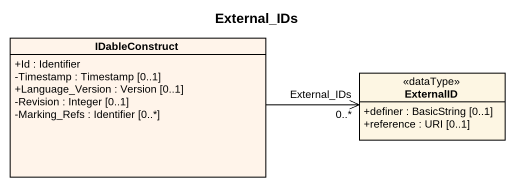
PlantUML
@startuml
title External_IDs
hide circle
hide empty members
skinparam classAttributeIconSize 0
class IDableConstruct #FFF4EA {
  +Id : Identifier
  -Timestamp : Timestamp [0..1]
  +Language_Version : Version [0..1]
  -Revision : Integer [0..1]
  -Marking_Refs : Identifier [0..*]
}
class ExternalID <<dataType>> {
  +definer : BasicString [0..1]
  +reference : URI [0..1]
}
ExternalID "External_IDs\n0..*" <-left- IDableConstruct
@enduml
